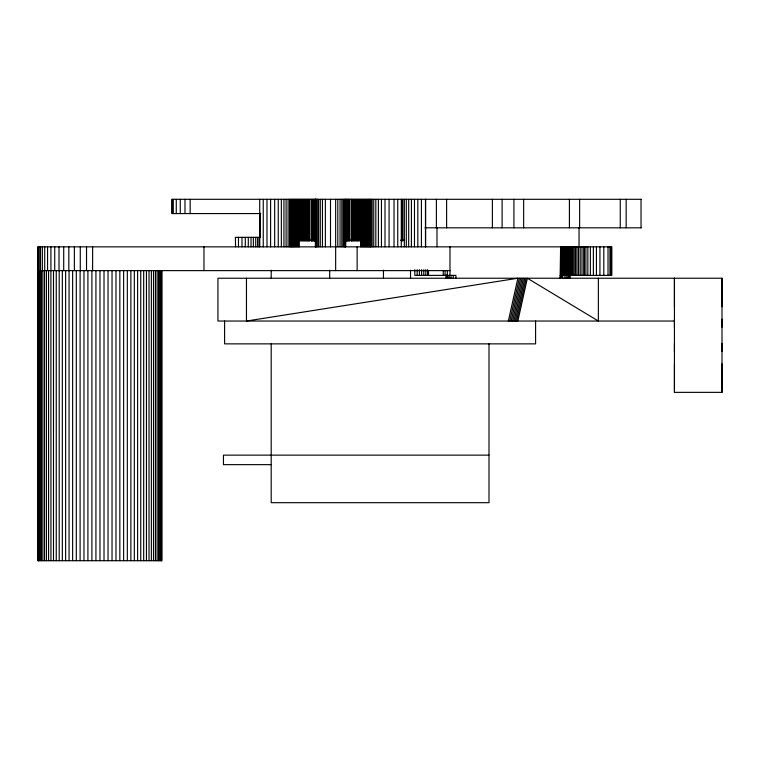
<?xml version="1.0" encoding="UTF-8"?>
<svg xmlns="http://www.w3.org/2000/svg" width="760" height="760" viewBox="0 0 760 760"><rect width="100%" height="100%" fill="white"/><g stroke="black" fill="none" stroke-linecap="round" stroke-linejoin="round"><path stroke-width="1.14" d="M246.468 278.236L246.468 321.034L517.864 278.236L508.354 321.034M722 363.831L722 392.359L674.443 392.359L674.443 363.831M674.443 351.471L674.443 343.387M674.443 327.218L674.443 319.133M674.443 306.764L674.443 278.236L674.443 392.359M722 351.471L722 343.387M722 327.218L722 319.133M722 306.764L722 278.236L217.939 278.236L217.939 321.034L674.443 321.034M563.454 246.848L563.454 275.386L562.922 246.848L562.761 275.386L560.101 278.236L560.614 246.848M509.779 321.034L519.289 278.236M511.185 321.034L520.695 278.236M512.582 321.034L522.101 278.236M513.959 321.034L523.469 278.236M515.299 321.034L524.818 278.236M516.61 321.034L526.119 278.236M517.864 321.034L527.373 278.236L598.367 321.034L598.367 278.236M641.164 199.3L172.035 199.3L172.035 213.57L260.765 213.57M424.868 227.829L641.164 227.829M259.758 237.339L235.4 237.339L235.543 246.848M300.447 240.198L314.555 240.198M345.999 240.198L361.133 240.198M400.51 240.198L403.987 240.198M38.285 270.626L449.986 270.626M560.101 275.386L611.838 275.386L611.838 246.848L38 246.848L38 560.7L161.794 560.7L161.794 270.541M488.993 455.135L223.459 455.135L223.459 464.645L271.197 464.645M722 278.236L722 392.359M641.031 199.3L641.031 227.829M626.164 199.3L626.164 227.829M620.255 199.3L620.255 227.829M611.04 246.848L611.04 275.386M609.966 246.848L609.966 275.386M608.019 246.848L608.019 275.386M603.801 246.848L603.801 275.386M599.925 246.848L599.925 275.386M596.429 246.848L596.429 275.386M593.38 246.848L593.38 275.386M590.349 246.848L590.349 275.386M587.841 246.848L587.841 275.386M585.903 246.848L585.903 275.386M584.431 246.848L584.431 275.386M583.851 246.848L583.851 275.386M581.98 246.848L581.98 275.386M580.193 246.848L580.193 275.386M579.633 199.3L579.633 227.829M579.044 227.829L579.044 246.848M578.521 246.848L578.521 275.386M576.973 246.848L576.973 275.386M575.529 246.848L575.529 275.386M574.189 246.848L574.189 275.386M572.936 246.848L572.936 275.386M571.862 246.848L571.862 275.386M570.76 246.848L570.76 275.386M569.8 275.386L569.8 278.236L569.725 246.848M569.411 199.3L569.411 227.829M569.221 275.386L569.221 278.236M568.755 246.848L568.755 275.386M568.252 275.386L568.252 278.236M567.843 246.848L567.843 275.386M566.989 246.848L566.989 275.386M566.846 275.386L566.846 278.236M566.162 246.848L566.162 275.386M565.411 246.848L565.411 275.386M565.012 275.386L565.012 278.236M564.699 246.848L564.699 275.386M564.043 246.848L564.043 275.386M562.761 278.236L562.457 246.848L562.457 275.386M562.029 246.848L562.029 275.386L560.101 278.236L561.061 275.386L561.061 246.848M535.591 321.034L535.591 343.862L224.599 343.862L224.599 321.034M523.649 199.3L523.649 227.829M513.912 199.3L513.912 227.829M502.113 199.3L502.113 227.829M492.375 199.3L492.375 227.829M488.993 343.862L488.993 502.683L271.197 502.683L271.197 343.862M455.924 278.236L455.924 275.386L414.837 275.386L414.837 269.676M453.264 275.386L453.264 278.236M451.012 275.386L451.012 278.236M449.986 246.848L449.986 275.386M449.179 275.386L449.179 278.236M447.773 275.386L447.773 278.236M447.336 270.626L447.336 275.386M446.804 275.386L446.804 278.236M446.614 199.3L446.614 227.829M445.075 270.626L445.075 275.386M443.241 270.626L443.241 275.386M436.981 227.829L436.981 246.848M436.392 199.3L436.392 227.829M428.507 270.626L428.507 275.386M427.604 269.676L427.604 275.386M425.818 269.676L425.818 275.386M425.609 199.3L425.609 246.848M425.476 199.3L425.476 246.848M423.795 269.676L423.795 275.386M421.629 269.676L421.629 275.386M421.42 199.3L421.42 246.848M419.397 269.676L419.397 275.386M417.829 199.3L417.829 246.848M417.164 269.676L417.164 275.386M414.476 199.3L414.476 246.848M411.407 199.3L411.407 246.848M410.533 270.17L410.533 278.236M408.671 199.3L408.671 246.848M406.305 199.3L406.305 246.848M404.339 199.3L404.339 246.848M402.8 199.3L402.8 241.053M401.935 199.3L401.935 241.053M401.299 199.3L401.299 246.848M397.755 199.3L397.755 246.848M394.022 199.3L394.022 246.848M389.082 199.3L389.082 246.848M385.006 199.3L385.006 246.848M383.458 270.17L383.458 278.236M381.444 199.3L381.444 246.848M378.385 199.3L378.385 246.848M375.829 199.3L375.829 246.848M373.749 199.3L373.749 246.848M372.144 199.3L372.144 246.848M370.956 199.3L370.956 246.848M370.338 199.3L370.338 246.848M369.892 199.3L369.892 246.848M369.008 199.3L369.008 246.848M368.134 199.3L368.134 246.848M367.222 199.3L367.222 246.848M366.291 199.3L366.291 246.848M365.341 199.3L365.341 246.848M364.391 199.3L364.391 246.848M363.441 199.3L363.441 246.848M362.434 199.3L362.434 246.848M361.513 199.3L361.513 246.848M360.591 199.3L360.591 246.848M359.689 199.3L359.689 241.053M358.691 199.3L358.691 241.053M357.722 199.3L357.722 241.053M357.133 246.848L357.133 270.626M356.934 199.3L356.934 241.053M356.012 199.3L356.012 241.053M355.11 199.3L355.11 241.053M354.217 199.3L354.217 241.053M353.352 199.3L353.352 241.053M352.507 199.3L352.507 241.053M351.709 199.3L351.709 241.053M351.376 199.3L351.376 241.053M349.742 199.3L349.742 241.053M349.04 199.3L349.04 241.053M348.337 199.3L348.337 241.053M347.643 199.3L347.643 241.053M346.969 199.3L346.969 241.053M346.322 199.3L346.322 241.053M345.325 199.3L345.325 246.848M344.841 199.3L344.841 246.848M344.175 199.3L344.175 246.848M343.188 199.3L343.188 246.848M341.838 199.3L341.838 246.848M340.062 199.3L340.062 246.848M337.82 199.3L337.82 246.848M335.654 199.3L335.654 270.626M330.505 199.3L330.505 246.848M329.688 270.17L329.688 278.236M325.365 199.3L325.365 246.848M322.44 199.3L322.44 246.848M320.264 199.3L320.264 246.848M318.582 199.3L318.582 246.848M317.319 199.3L317.319 246.848M316.435 199.3L316.435 246.848M315.875 199.3L315.875 246.848M315.78 199.3L315.78 241.053M315.552 199.3L315.552 246.848M315.428 199.3L315.4 246.848M315.191 199.3L315.191 241.053M314.564 199.3L314.564 241.053M313.889 199.3L313.889 241.053M313.177 199.3L313.177 241.053M312.436 199.3L312.436 241.053M311.685 199.3L311.685 241.053M311.267 199.3L311.267 241.053M309.643 199.3L309.643 241.053M308.921 199.3L308.921 241.053M308.151 199.3L308.151 241.053M307.344 199.3L307.344 241.053M306.498 199.3L306.498 241.053M305.634 199.3L305.634 241.053M304.741 199.3L304.741 241.053M303.848 199.3L303.848 241.053M302.936 199.3L302.936 241.053M302.034 199.3L302.034 241.053M301.122 199.3L301.122 241.053M300.209 199.3L300.209 241.053M299.288 199.3L299.288 246.848M298.366 199.3L298.366 246.848M297.388 199.3L297.388 246.848M296.457 199.3L296.457 246.848M295.526 199.3L295.526 246.848M294.604 199.3L294.604 246.848M293.702 199.3L293.702 246.848M292.819 199.3L292.819 246.848M291.983 199.3L291.983 246.848M291.118 199.3L291.118 246.848M290.681 199.3L290.681 246.848M289.579 199.3L289.579 246.848M288.097 199.3L288.097 246.848M286.092 199.3L286.092 246.848M283.955 199.3L283.955 246.848M281.352 199.3L281.352 246.848M278.255 199.3L278.255 246.848M274.673 199.3L274.673 246.848M271.197 270.17L271.197 278.236M270.598 199.3L270.598 246.848M266.998 199.3L266.998 246.848M263.255 199.3L263.255 246.848M260.262 213.218L260.262 237.576M259.72 199.3L259.758 246.848M259.084 237.339L259.084 246.848M257.592 237.339L257.592 246.848M255.712 237.339L255.712 246.848M253.365 237.339L253.365 246.848M251.009 237.339L251.009 246.848M248.302 237.339L248.302 246.848M245.28 237.339L245.28 246.848M241.984 237.339L241.984 246.848M238.469 237.339L238.469 246.848M203.965 246.848L203.965 270.626M190.152 199.3L190.152 213.57M184.993 199.3L184.993 213.57M180.262 199.3L180.262 213.57M176.273 199.3L176.273 213.57M173.289 199.3L173.289 213.57M172.159 199.3L172.159 213.57M161.661 270.541L161.661 560.7M161.262 270.541L161.262 560.7M160.607 270.541L160.607 560.7M159.685 270.541L159.685 560.7M158.507 270.541L158.507 560.7M157.082 270.541L157.082 560.7M155.42 270.541L155.42 560.7M153.511 270.541L153.511 560.7M151.373 270.541L151.373 560.7M149.017 270.626L149.017 560.7M146.452 270.626L146.452 560.7M143.688 270.626L143.688 560.7M140.733 270.626L140.733 560.7M137.607 270.626L137.607 560.7M134.32 270.626L134.32 560.7M130.882 270.626L130.882 560.7M127.319 270.626L127.319 560.7M123.633 270.626L123.633 560.7M119.843 270.626L119.843 560.7M115.976 270.626L115.976 560.7M112.034 270.626L112.034 560.7M108.043 270.626L108.043 560.7M104.015 270.626L104.015 560.7M99.978 270.626L99.978 560.7M95.931 270.626L95.931 560.7M92.625 246.848L92.625 270.626M91.903 270.626L91.903 560.7M87.913 270.626L87.913 560.7M86.526 246.848L86.526 270.626M83.971 270.626L83.971 560.7M80.275 246.848L80.275 270.626M80.104 270.626L80.104 560.7M76.313 270.626L76.313 560.7M74.366 246.848L74.366 270.626M72.637 270.626L72.637 560.7M69.065 270.626L69.065 560.7M68.837 246.848L68.837 270.626M65.626 270.626L65.626 560.7M63.707 246.848L63.707 270.626M62.339 270.626L62.339 560.7M59.213 270.626L59.213 560.7M58.995 246.848L58.995 270.626M56.259 270.626L56.259 560.7M54.72 246.848L54.72 270.626M53.495 270.626L53.495 560.7M50.929 560.7L50.91 246.848M48.574 270.626L48.574 560.7M47.566 246.848L47.566 270.626M46.436 270.626L46.436 560.7M44.716 246.848L44.716 270.626M44.526 270.626L44.526 560.7M42.864 270.626L42.864 560.7M42.37 246.848L42.37 270.626M41.439 270.626L41.439 560.7M40.527 246.848L40.527 270.626M40.261 270.626L40.261 560.7M39.216 246.848L39.339 560.7M38.684 270.626L38.684 560.7M38.418 246.848L38.418 270.626M38.285 246.848L38.285 560.7M38.152 246.848L38.152 560.7M446.291 278.236L446.291 274.977L446.224 278.236M345.61 246.848L345.61 199.3L345.562 246.848"/></g></svg>
